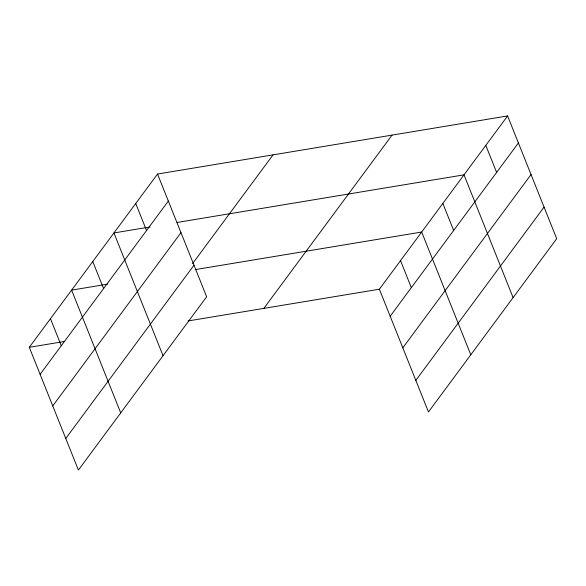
<?xml version="1.0" encoding="UTF-8"?>
<svg xmlns="http://www.w3.org/2000/svg" width="586" height="586" viewBox="0 0 586 586"><rect width="100%" height="100%" fill="white"/><g stroke="black" fill="none" stroke-linecap="round" stroke-linejoin="round"><path stroke-width="0.88" d="M157.531 174.035L206.631 296.787L78.399 470.067L29.3 347.308L157.531 174.035L507.601 115.933L556.7 238.692L428.469 411.965L379.369 289.213L507.601 115.933M40.112 374.337L168.343 201.057M52.747 405.922L180.979 232.649M192.567 263.627L273.054 154.858M65.764 438.475L193.995 265.194M263.846 308.382L392.078 135.11M390.181 316.235L518.412 142.962M402.816 347.828L531.048 174.555M415.833 380.38L544.064 207.1M150.038 226.958L113.933 232.95L163.033 355.702M177.111 222.46L464.002 174.848L513.102 297.607M107.714 284.137L71.617 290.129L120.716 412.881M195.255 269.611L421.686 232.034L470.785 354.786M29.3 347.308L64.497 341.47M188.106 320.952L379.369 289.213M485.801 145.394L496.613 172.416M442.84 203.437L453.652 230.466M400.524 260.624L411.335 287.645M135.732 203.489L146.544 230.518M92.778 261.539L103.583 288.561M50.462 318.718L61.266 345.74"/></g></svg>
